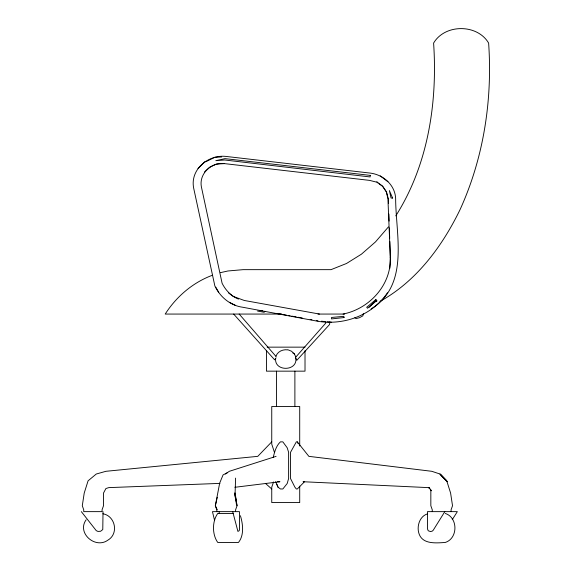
<?xml version="1.0" encoding="UTF-8"?>
<svg xmlns="http://www.w3.org/2000/svg" width="571" height="571" viewBox="0 0 571 571"><rect width="100%" height="100%" fill="white"/><g stroke="black" fill="none" stroke-linecap="round" stroke-linejoin="round"><path stroke-width="0.86" d="M103.023 511.637L102.78 529.538L100.61 531.273L97.962 531.423L96.271 530.666L81.332 511.637M389.857 268.299L390.336 257.421L387.93 198.965L386.481 192.17L382.627 186.274L379.408 183.755M329.802 321.958L329.595 324.485L296.813 360.287L295.371 357.567L325.741 323.129L325.741 321.537M363.342 313.607L362.856 315.877L359.487 317.69L356.111 318.597L354.827 317.69M217.273 497.284L215.346 505.742L216.794 509.824L216.794 511.637M273.216 457.464C274.565 451.968 276.15 445.751 280.425 441.854L282.838 441.854L287.177 447.743L288.619 452.275L288.619 478.555L287.177 483.544L282.838 488.976L280.425 488.976L278.013 487.163L275.607 481.731M273.58 481.945L271.746 487.163L271.746 502.573L299.711 502.573L299.711 486.135M235.595 478.105L235.109 493.058L237.036 505.742L235.595 509.824L235.595 511.637L212.455 511.637L214.532 520.288M86.15 519.796C76.543 532.936 95.25 549.281 107.84 540.187C119.032 533.771 115.356 515.884 102.887 513.772M275.964 356.318C277.463 351.486 282.895 349.181 287.656 349.859M444.809 511.637L433.239 530.216L432.276 531.123L430.513 531.572L428.229 530.759L427.458 528.853L427.458 511.637L457.342 511.637L452.246 519.689M395.76 215.902C428.164 165.026 437.629 102.466 433.603 43.082C444.902 23.782 477.335 23.782 488.626 43.082C492.587 99.954 483.673 158.039 459.869 210.028C441.997 246.679 416.266 281.346 380.015 301.388M276.086 357.796L274.644 359.83L233.667 314.064M387.445 292.766C372.506 315.199 344.213 325.534 318.026 321.316L242.825 307.269C230.427 305.621 220.156 297.098 214.86 285.971L193.655 188.087C189.993 169.644 207.915 154.698 225.466 156.368L370.572 173.134C383.434 174.805 395.075 185.104 395.639 198.508C395.767 235.595 409.742 285.008 371.15 308.897M388.451 226.887L375.475 241.918L361.429 254.181L346.533 263.474L331.03 269.655L243.11 269.655L227.936 270.982L220.47 272.638M369.23 307.219L375.804 300.403L376.839 301.374M271.746 441.854L257.771 456.35L105.913 471.303L96.271 474.023L88.077 480.825L84.222 493.058L82.295 505.742L83.737 509.824L83.737 511.637L102.059 511.637L102.059 509.824L103.508 505.742L103.508 493.058L105.913 488.526L108.811 487.62L219.978 483.387M197.994 168.602L205.225 161.35M204.418 172.078L209.564 167.246L216.309 164.07L224.503 163.62L369.608 180.386L376.839 182.199L382.627 186.274L386.724 192.17M265.322 311.345L264.038 312.251L257.578 311.074M225.466 474.023L229.328 471.303L276.086 456.35M227.401 472.667L223.061 474.929L219.685 483.087L215.346 505.742L217.273 509.824M205.703 161.807L214.86 157.275L221.612 156.975M427.615 513.829C420.606 515.877 417.422 523.878 418.3 530.666C420.292 544.498 434.595 543.192 445.294 542.45C458.135 538.367 458.135 517.533 445.294 513.45M212.362 275.265C192.884 282.495 176.346 296.627 165.205 314.064L281.546 314.064M343.092 314.064C369.416 308.79 391.392 284.958 390.336 257.421L390.336 257.871L389.815 241.476M234.867 487.291L279.94 481.731L277.535 481.731M224.503 163.62C211.634 161.95 198.901 173.534 201.363 186.731L222.098 283.252C225.545 290.204 231.198 296.185 238.485 299.111M260.176 310.438L262.346 310.438M317.961 314.064L344.606 314.064M267.171 347.147L305.014 347.147M451.076 511.637L451.076 509.824L452.525 505.742L450.598 493.058L446.743 480.825L439.991 474.023L431.797 471.303L308.868 456.35L297.298 441.854L296.335 441.854L290.546 452.275L290.546 478.555L294.886 487.163L296.335 488.976L297.298 488.976L304.529 481.731L303.08 481.731L428.421 487.62L429.87 488.526L428.664 487.391M235.93 511.637L239.449 511.637L239.449 529.538L239.206 530.666L237.921 531.423L232.697 511.637M233.361 513.45L217.758 513.45C212.077 521.294 212.077 534.606 217.758 542.45L238.485 542.45C244.309 535.213 242.968 524.064 240.412 515.713M321.402 321.202L324.778 321.537M327.304 321.794L331.523 322.222M319.475 314.064L244.267 300.467L233.182 296.392L228.364 292.766M278.677 313.75L286.549 315.171M288.298 315.485L290.047 315.806M291.795 316.12L296.163 316.912M297.912 317.226L302.287 318.018M310.16 319.439L311.909 319.753M316.277 320.545L318.026 320.859M288.141 349.859L291.51 351.222L294.408 353.941L295.849 357.111M229.328 302.28L235.595 305.456M292.909 353.035L294.408 353.941M380.215 175.854L387.93 181.742M376.839 181.742L378.123 182.749M265.444 483.401L271.746 488.976M446.743 480.825L439.991 474.023L447.221 481.731L440.955 474.929M239.17 314.05L275.986 356.44M428.907 487.62L431.312 490.789L430.834 489.882L430.834 505.742L432.276 509.824L432.276 511.637M215.767 287.156L218.722 292.309M297.298 441.854L297.941 443.36M276.856 484.265L278.013 487.163M386.481 192.17L388.408 198.965M274.401 452.275L271.746 444.117L271.746 406.509L299.711 406.509L299.711 445.987M237.036 505.742L234.631 493.058L235.787 500.667M235.109 493.058L236.365 504.05M388.437 199.843L388.558 203.39M388.908 214.018L389.137 221.105M389.358 227.979L389.707 238.528M305.014 350.701L305.014 371.157L266.443 371.157L266.443 350.701M295.849 358.317C297.534 371.443 274.415 371.742 275.607 358.702M294.886 371.157L294.886 406.509M276.571 371.157L276.571 406.509M219.2 511.637L219.2 513.358M370.329 175.397L370.094 176.939L224.667 159.994L215.831 160.672L224.988 158.631L370.329 175.397M375.875 299.561L366.718 307.269L367.474 308.24L376.91 300.532L375.875 299.561M344.056 317.562L331.523 318.918L331.523 317.462L343.821 316.327L344.056 317.562M392.612 198.058L391.064 198.058L389.372 190.578L392.612 198.058"/></g></svg>
